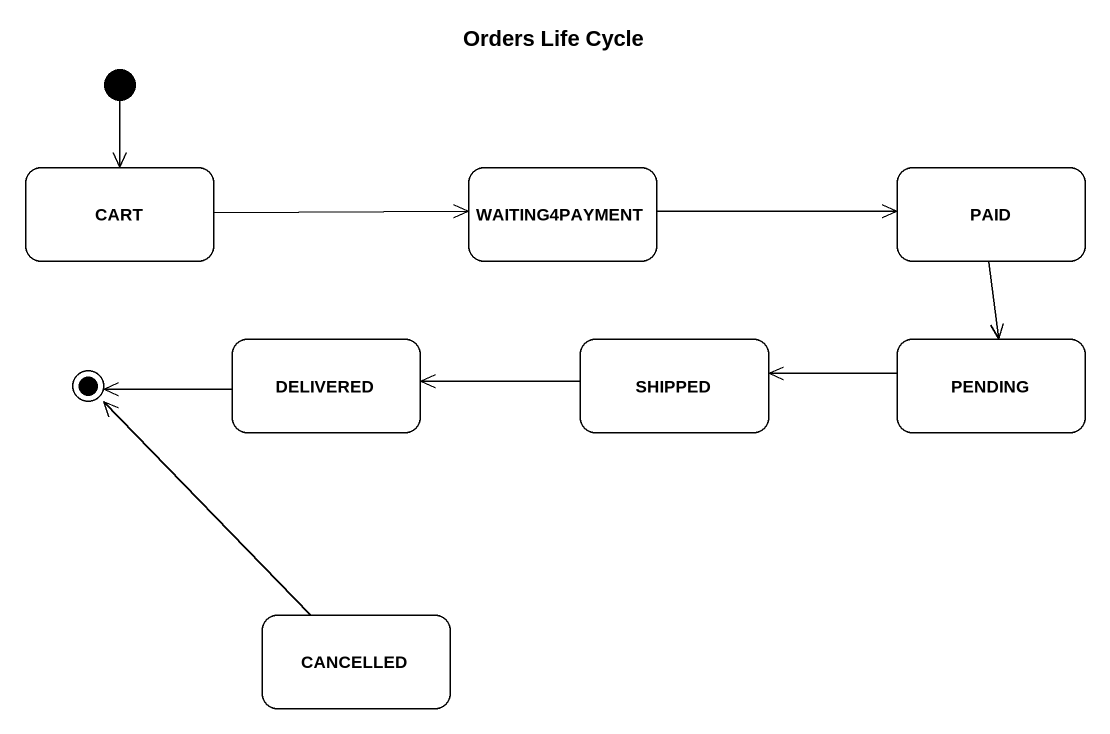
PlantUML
@startuml
title Orders Life Cycle
hide empty description
state CART
state WAITING4PAYMENT
state PAID
state DELIVERED
state SHIPPED
state PENDING
state CANCELLED
[*] --> CART
CART -right-> WAITING4PAYMENT
WAITING4PAYMENT -right-> PAID
PAID --> PENDING
SHIPPED -left-> DELIVERED
PENDING -left-> SHIPPED
DELIVERED -left-> [*]
CANCELLED -up-> [*]
@enduml
